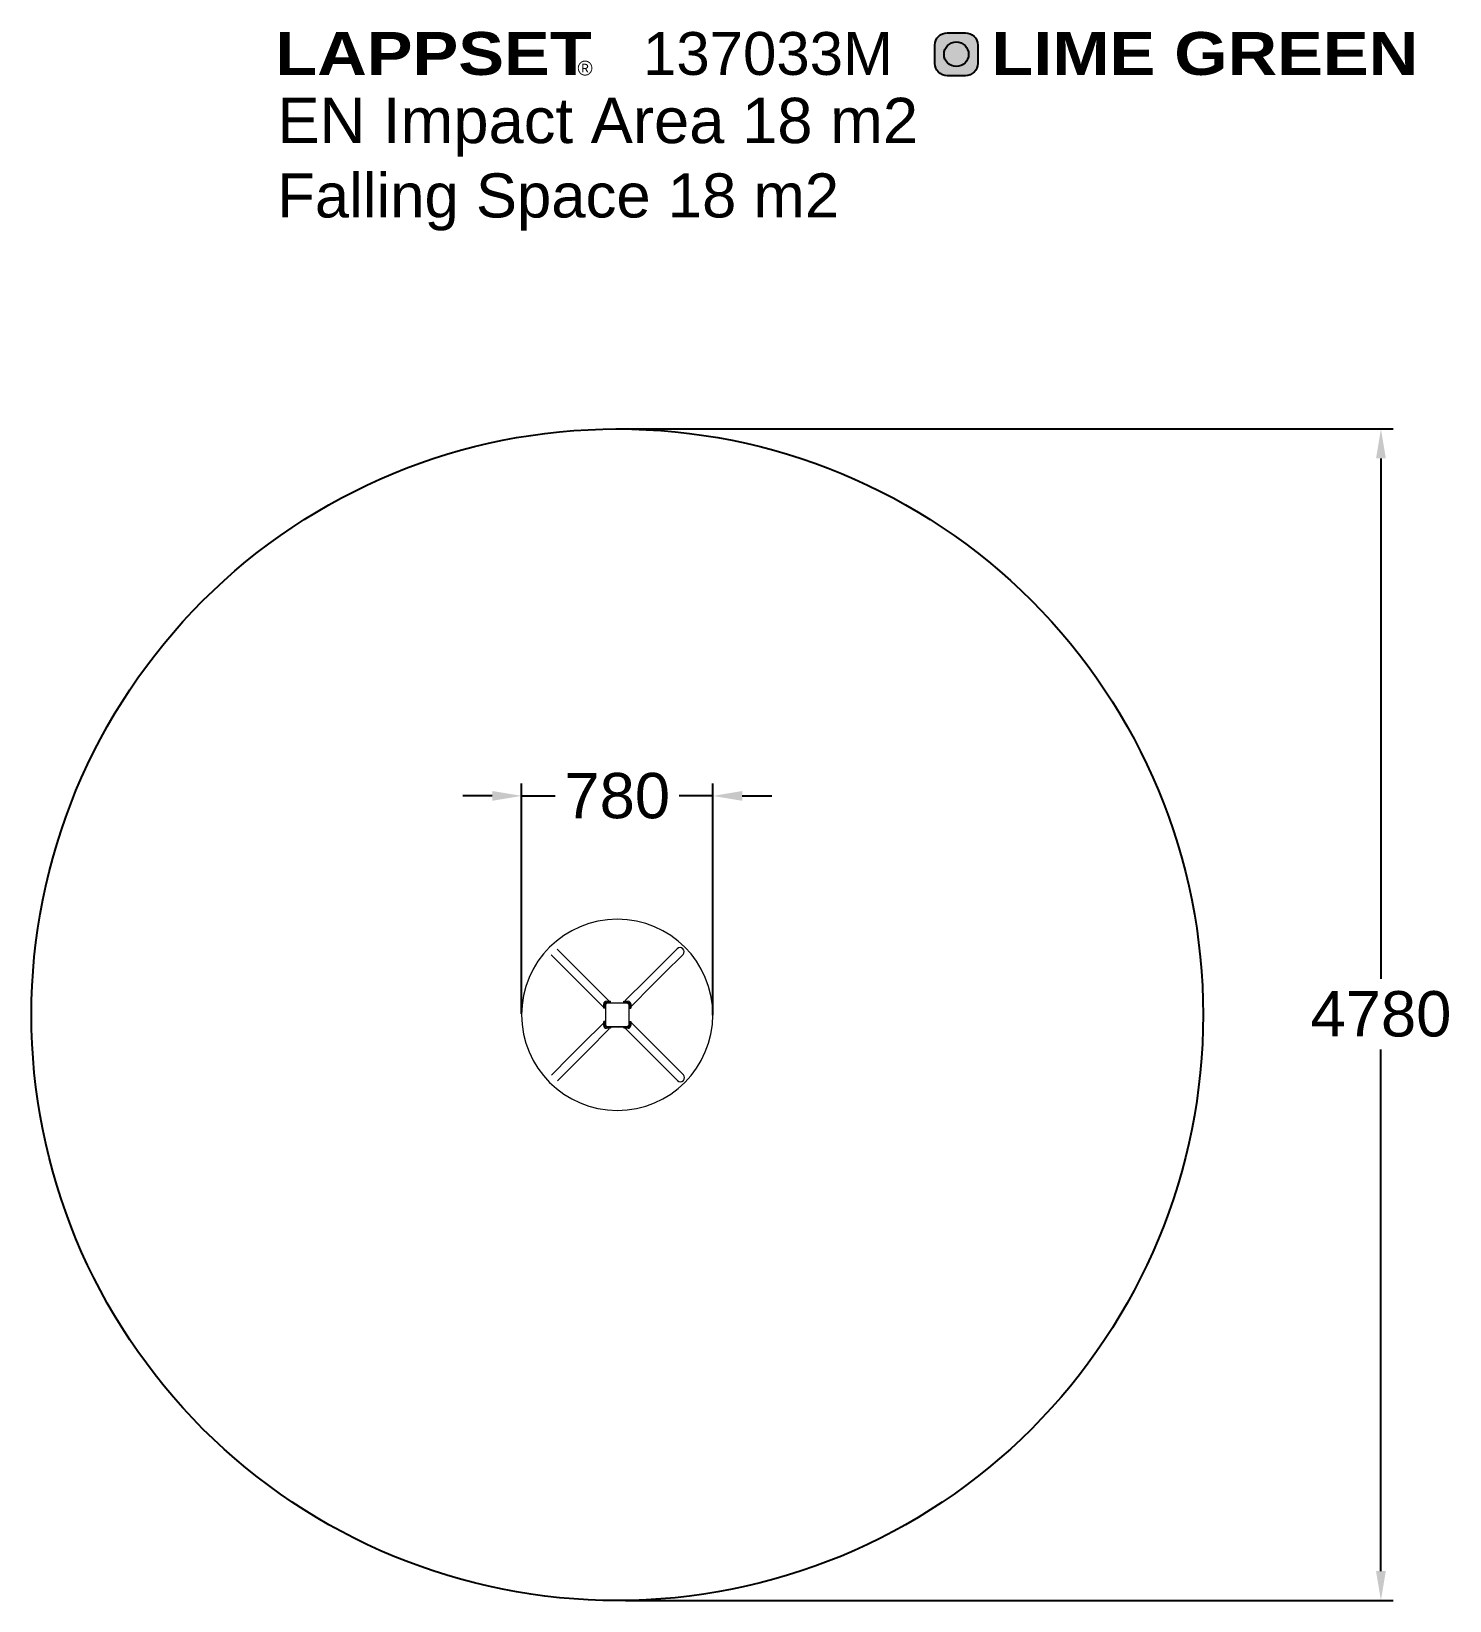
# Model space of a CAD drawing. Extents: x -2391 to 3394, y -2389 to 4013.
import ezdxf

# ---------------------------------------------------------------- set-up
doc = ezdxf.new("R2010")
doc.units = 0
doc.header["$LTSCALE"] = 5
doc.header["$PDMODE"] = 33
doc.header["$PDSIZE"] = 20
doc.layers.get('Defpoints').update_dxf_attribs({"linetype": 'CONTINUOUS'})
for name, color, linetype in [('Lg_area', 4, 'CONTINUOUS'), ('Lg_dim', 7, 'CONTINUOUS'), ('Lg_prod', 40, 'CONTINUOUS'), ('Lg_txt', 4, 'CONTINUOUS'), ('Lime green', 7, 'CONTINUOUS')]:
    doc.layers.add(name, color=color, linetype=linetype)
doc.styles.add('LG1', font='arial.ttf', dxfattribs={"height": 185})
doc.styles.add('LG2', font='ariblk.ttf', dxfattribs={"height": 185})
doc.styles.add('LG3', font='simplex.shx')
doc.styles.get("Standard").update_dxf_attribs({"font": 'SIMPLEX'})
doc.dimstyles.new('LG_DIM', dxfattribs={"dimtxt": 2.5, "dimasz": 2.5, "dimexe": 1.25, "dimexo": 0.625, "dimtad": 1, "dimdec": 4, "dimdsep": 46, "dimlunit": 6, "dimtxsty": 'STANDARD', "dimcen": 2.5, "dimadec": 0, "dimazin": 0, "dimtfac": 1, "dimtdec": 4, "dimtmove": 0, "dimatfit": 3, "dimfxl": 1, "dimtolj": 1, "dimtzin": 0, "dimarcsym": 0})

# ---------------------------------------------------------------- blocks, each defined once
blk = doc.blocks.new('prodnum')
at = {"layer": 'Lg_txt'}
for s, height, style, p in [('LAPPSET', 175, 'LG2', (0, 0)), ('®', 60, 'LG1', (1232.6, -2.3))]:
    blk.add_text(s, height=height, dxfattribs=dict(at, style=style)).set_placement(p)
at = {"layer": 'Lg_txt', "style": 'LG1'}
blk.add_attdef('PRODNUM', (1500, 0), '', height=175, dxfattribs=at)
blk = doc.blocks.new('*D4')
at = {"layer": 'Defpoints', "color": 0, "transparency": 16777216}
for p in [(-7.3, 2390.5), (31.6, -2389.2), (3114.3, -2389.2)]:
    blk.add_point(p, dxfattribs=at)
at = {"layer": 'Lg_dim', "color": 0, "lineweight": -2, "transparency": 16777216}
for p, q in [((-6.3, 2390.5), (3164.3, 2390.5)), ((3114.3, 2270.5), (3114.3, 147.8)), ((3114.3, -2269.2), (3114.3, -141.1)), ((32.6, -2389.2), (3164.3, -2389.2))]:
    blk.add_line(p, q, dxfattribs=at)
at = {"layer": 'Lg_dim', "color": 0, "transparency": 16777216}
for points in [[(3094.3, 2270.5), (3134.3, 2270.5), (3114.3, 2390.5)], [(3094.3, -2269.2), (3134.3, -2269.2), (3114.3, -2389.2)]]:
    blk.add_solid(points, dxfattribs=at)
at = {"layer": 'Lg_dim', "color": 4, "transparency": 16777216, "insert": (3114.3, 3.3), "char_height": 185, "attachment_point": 5, "style": 'LG1'}
blk.add_mtext('\\A1;4780', dxfattribs=at)
blk = doc.blocks.new('*D5')
at = {"layer": 'Defpoints', "color": 0, "transparency": 16777216}
for p in [(388.8, 893.5), (-391.2, 3.2), (388.8, -2.1)]:
    blk.add_point(p, dxfattribs=at)
at = {"layer": 'Lg_dim', "color": 0, "lineweight": -2, "transparency": 16777216}
for p, q in [((-391.2, 4.2), (-391.2, 943.5)), ((388.8, -1.1), (388.8, 943.5)), ((-511.2, 893.5), (-631.2, 893.5)), ((-391.2, 893.5), (-254.5, 893.5)), ((388.8, 893.5), (252.1, 893.5)), ((508.8, 893.5), (628.8, 893.5))]:
    blk.add_line(p, q, dxfattribs=at)
at = {"layer": 'Lg_dim', "color": 0, "transparency": 16777216}
for points in [[(-511.2, 913.5), (-511.2, 873.5), (-391.2, 893.5)], [(508.8, 913.5), (508.8, 873.5), (388.8, 893.5)]]:
    blk.add_solid(points, dxfattribs=at)
at = {"layer": 'Lg_dim', "color": 4, "transparency": 16777216, "insert": (-1.2, 893.5), "char_height": 185, "attachment_point": 5, "style": 'LG1'}
blk.add_mtext('\\A1;780', dxfattribs=at)
blk = doc.blocks.new('137033ML')
at = {"layer": 'Lg_prod', "linetype": 'Continuous', "lineweight": 0}
for p, q in [((-170.4, 192.3), (-246.8, 268.7)), ((166.7, 193.6), (243.4, 270.3)), ((-194.3, 168.4), (-270.7, 244.8)), ((-170.4, 192.3), (-121.5, 143.4)), ((117.8, 144.7), (166.7, 193.6)), ((190.5, 169.8), (267.2, 246.5)), ((-145.4, 119.5), (-194.3, 168.4)), ((-121.5, 143.4), (-35.2, 57.1)), ((117.8, 144.7), (31.5, 58.4)), ((190.5, 169.8), (141.6, 120.9)), ((-145.4, 119.5), (-59.1, 33.2)), ((141.6, 120.9), (55.3, 34.6)), ((-59.1, 33.2), (-56.3, 36)), ((-56.3, 32.7), (-56.3, 44.7)), ((-56.3, 27.7), (-56.3, 32.7)), ((-51.3, 27.7), (-56.3, 27.7)), ((-51.3, 32.7), (-51.3, 44.7)), ((-51.3, 41), (-49.2, 43.1)), ((-51.3, 27.7), (-51.3, 32.7)), ((46.8, 48.5), (-49.2, 48.5)), ((-49.2, 48.5), (-49.2, -47.4)), ((-45.3, 55.7), (-33.3, 55.7)), ((-45.3, 50.7), (-33.3, 50.7)), ((-43.8, 48.5), (-41.6, 50.7)), ((-36.6, 55.7), (-35.2, 57.1)), ((-33.3, 55.7), (-28.3, 55.7)), ((-33.3, 50.7), (-28.3, 50.7)), ((-28.3, 50.7), (-28.3, 55.7)), ((26, 55.7), (31, 55.7)), ((26, 50.7), (26, 55.7)), ((26, 50.7), (31, 50.7)), ((31, 55.7), (43, 55.7)), ((31, 50.7), (43, 50.7)), ((31.5, 58.4), (34.2, 55.7)), ((39.2, 50.7), (41.4, 48.5)), ((46.8, -47.4), (46.8, 48.5)), ((46.8, 43.1), (49, 40.9)), ((49, 44.7), (49, 32.7)), ((49, 32.7), (49, 27.7)), ((49, 27.7), (54, 27.7)), ((54, 44.7), (54, 32.7)), ((54, 35.9), (55.3, 34.6)), ((54, 32.7), (54, 27.7)), ((-144, -119.8), (-57.7, -33.5)), ((-120.2, -143.6), (-33.9, -57.3)), ((-56.4, -34.8), (-57.7, -33.5)), ((-56.4, -31.6), (-56.4, -26.6)), ((-51.4, -26.6), (-56.4, -26.6)), ((-56.4, -43.6), (-56.4, -31.6)), ((-51.4, -31.6), (-51.4, -26.6)), ((-51.4, -43.6), (-51.4, -31.6)), ((-49.2, -42), (-51.4, -39.8)), ((-49.2, -47.4), (46.8, -47.4)), ((-33.4, -49.6), (-45.4, -49.6)), ((-33.4, -54.6), (-45.4, -54.6)), ((-41.6, -49.6), (-43.8, -47.4)), ((-33.9, -57.3), (-36.6, -54.6)), ((-33.7, -47.4), (-33.7, -48.9)), ((-33.7, -48.9), (31.3, -48.9)), ((-28.4, -49.6), (-33.4, -49.6)), ((-28.4, -54.6), (-33.4, -54.6)), ((-28.4, -49.6), (-28.4, -54.6)), ((25.9, -49.6), (25.9, -54.6)), ((30.9, -49.6), (25.9, -49.6)), ((30.9, -54.6), (25.9, -54.6)), ((42.9, -49.6), (30.9, -49.6)), ((42.9, -54.6), (30.9, -54.6)), ((31.3, -47.4), (31.3, -48.9)), ((34.2, -54.6), (32.8, -56)), ((119.1, -142.3), (32.8, -56)), ((41.4, -47.4), (39.2, -49.6)), ((48.9, -39.9), (46.8, -42)), ((48.9, -26.6), (48.9, -31.6)), ((48.9, -26.6), (53.9, -26.6)), ((48.9, -31.6), (48.9, -43.6)), ((53.9, -26.6), (53.9, -31.6)), ((53.9, -31.6), (53.9, -43.6)), ((56.7, -32.1), (53.9, -34.9)), ((143, -118.4), (56.7, -32.1)), ((-192.9, -168.7), (-144, -119.8)), ((143, -118.4), (191.9, -167.3)), ((-192.9, -168.7), (-269.3, -245.1)), ((-120.2, -143.6), (-169.1, -192.5)), ((168, -191.2), (119.1, -142.3)), ((168, -191.2), (244.7, -267.9)), ((191.9, -167.3), (268.6, -244)), ((-169.1, -192.5), (-245.5, -268.9))]:
    blk.add_line(p, q, dxfattribs=at)
for centre, radius, start, end in [((-1.2, 0.6), 390, 90, 270), ((-1.2, 0.6), 390, 270, 90), ((-45.3, 44.7), 11, 90, 180), ((-45.3, 44.7), 6, 90, 180), ((43, 44.7), 11, 0, 90), ((43, 44.7), 6, 0, 90), ((-45.4, -43.6), 11, 180, 270), ((-45.4, -43.6), 6, 180, 270), ((42.9, -43.6), 11, 270, 0), ((42.9, -43.6), 6, 270, 0)]:
    blk.add_arc(centre, radius, start, end, dxfattribs=at)
for centre, major_axis, start_param, end_param in [((255.3, 258.4), (-11.9, 11.9), 4.712389, 6.283185), ((255.3, 258.4), (-11.9, 11.9), 3.141593, 4.712389), ((256.7, -256), (11.9, 11.9), 4.712389, 6.283185), ((256.7, -256), (11.9, 11.9), 3.141593, 4.712389)]:
    blk.add_ellipse(centre, major_axis=major_axis, ratio=0.987688, start_param=start_param, end_param=end_param, dxfattribs=at)
for points, knots in [([(-44.6, 43.9), (-44.6, 43.9), (-44.6, 43.9), (-45.1, 44.5), (-45.7, 45), (-47.3, 46.6), (-48.1, 47.5), (-49, 48.3), (-49.2, 48.5), (-49.2, 48.5)], [-0.054665, -0.054665, -0.054665, -0.054665, 0, 0, 2.886993, 2.886993, 9.76026, 9.76026, 14.748006, 14.748006, 14.748006, 14.748006]), ([(42.2, 43.9), (42.2, 43.9), (42.2, 43.9), (42.7, 44.5), (43.3, 45), (44.9, 46.6), (45.7, 47.5), (46.6, 48.3), (46.8, 48.5), (46.8, 48.5)], [-0.054665, -0.054665, -0.054665, -0.054665, 0, 0, 2.886993, 2.886993, 9.76026, 9.76026, 14.748006, 14.748006, 14.748006, 14.748006]), ([(-49.2, -47.4), (-49.2, -47.4), (-49, -47.2), (-48.1, -46.3), (-47.3, -45.5), (-45.7, -43.9), (-45.1, -43.4), (-44.6, -42.8), (-44.6, -42.8), (-44.6, -42.8)], [20.558259, 20.558259, 20.558259, 20.558259, 24.227592, 24.227592, 29.284044, 29.284044, 31.407917, 31.407917, 31.448132, 31.448132, 31.448132, 31.448132]), ([(42.2, -42.8), (42.2, -42.8), (42.2, -42.8), (42.7, -43.4), (43.3, -43.9), (44.9, -45.5), (45.7, -46.3), (46.6, -47.2), (46.8, -47.4), (46.8, -47.4)], [-0.054665, -0.054665, -0.054665, -0.054665, 0, 0, 2.886993, 2.886993, 9.76026, 9.76026, 14.748006, 14.748006, 14.748006, 14.748006])]:
    blk.add_open_spline(points, degree=3, knots=knots, dxfattribs=at)
blk = doc.blocks.new('Variteemalayerit')
at = {"layer": 'Lime green', "true_color": 0xb1c72c}
h = blk.add_hatch(color=62, dxfattribs=at)
h.dxf.hatch_style = 1
edge = h.paths.add_edge_path()
edge.add_line((2695.1, 136.9), (2695.1, 211.9))
edge.add_arc((2745.1, 211.9), 50, 90, 180, ccw=False)
edge.add_line((2745.1, 261.9), (2820.1, 261.9))
edge.add_arc((2820.1, 211.9), 50, 0, 90, ccw=False)
edge.add_line((2870.1, 211.9), (2870.1, 136.9))
edge.add_arc((2820.1, 136.9), 50, 270, 360, ccw=False)
edge.add_line((2820.1, 86.9), (2745.1, 86.9))
edge.add_arc((2745.1, 136.9), 50, 180, 270, ccw=False)
at = {"layer": 'Lime green'}
h = blk.add_hatch(color=250, dxfattribs=at)
h.dxf.hatch_style = 1
edge = h.paths.add_edge_path()
edge.add_arc((2782.6, 174.4), 50.2, 0, 360)
at = {"layer": 'Lime green', "color": 62, "true_color": 0xb1c72c}
blk.add_lwpolyline([(2695.1, 136.9), (2695.1, 211.9, -0.414214), (2745.1, 261.9), (2820.1, 261.9, -0.414214), (2870.1, 211.9), (2870.1, 136.9, -0.414214), (2820.1, 86.9), (2745.1, 86.9, -0.414214)], format="xyb", close=True, dxfattribs=at)
at = {"layer": 'Lime green', "color": 250}
blk.add_circle((2782.6, 174.4), 50.2, dxfattribs=at)
at = {"layer": 'Lime green', "color": 62, "true_color": 0xb1c72c, "insert": (2925.5, 265), "char_height": 175, "attachment_point": 1, "style": 'LG3'}
blk.add_mtext_dynamic_manual_height_columns('{\\fArial Black|b0|i0|c0|p34;LIME GREEN}', width=3485.885, gutter_width=12.5, heights=[0], dxfattribs=at)

msp = doc.modelspace()

# ---------------------------------------------------------------- linework, layer by layer
at = {"layer": 'Lg_area'}
msp.add_lwpolyline([(-2391.2, 0.6), (-2391.2, 0.6, -0.414214), (-1.2, 2390.6), (-1.2, 2390.6, -0.414214), (2388.8, 0.6), (2388.8, 0.6, -0.414214), (-1.2, -2389.4), (-1.2, -2389.4, -0.414214)], format="xyb", close=True, dxfattribs=at)

# ---------------------------------------------------------------- block references
at = {"layer": 'Lg_dim'}
msp.add_blockref('Variteemalayerit', (-1400.5, 3744.9), dxfattribs=at)
at = {"layer": 'Lg_prod'}
msp.add_blockref('137033ML', (0, 0), dxfattribs=at)
at = {"layer": 'Lg_txt'}
msp.add_blockref('prodnum', (-1395.9, 3834.9), dxfattribs=at).add_auto_attribs({'PRODNUM': '137033M'})

# ---------------------------------------------------------------- texts
at = {"layer": 'Lg_txt', "style": 'LG1'}
for s, height, p in [('EN Impact Area 18 m2', 185, (-1387.7, 3556.6)), ('Falling Space 18 m2 ', 180, (-1388.3, 3253.3))]:
    msp.add_text(s, height=height, dxfattribs=at).set_placement(p)

# ---------------------------------------------------------------- dimensions: what is measured, and where the dimension line sits
at = {"layer": 'Lg_dim'}
dim = msp.add_linear_dim(base=(3114.3, -2389.2), p1=(-7.3, 2390.5), p2=(31.6, -2389.2), angle=90, dimstyle='LG_DIM', override={"dimtxt": 185, "dimasz": 120, "dimexe": 50, "dimexo": 1, "dimgap": 50, "dimtad": 0, "dimtih": 1, "dimtoh": 1, "dimdec": 0, "dimrnd": 10, "dimlunit": 2, "dimtxsty": 'LG1', "dimclrt": 4, "dimadec": 4, "dimtdec": 0}, dxfattribs=at)
dim.commit()
dim.dimension.update_dxf_attribs({"geometry": '*D4', "text_midpoint": (3114.3, 3.3), "dimtype": 160})
dim = msp.add_linear_dim(base=(388.8, 893.5), p1=(-391.2, 3.2), p2=(388.8, -2.1), dimstyle='LG_DIM', override={"dimtxt": 185, "dimasz": 120, "dimexe": 50, "dimexo": 1, "dimgap": 50, "dimtad": 0, "dimtih": 1, "dimtoh": 1, "dimdec": 0, "dimrnd": 10, "dimlunit": 2, "dimtxsty": 'LG1', "dimclrt": 4, "dimadec": 4, "dimtdec": 0}, dxfattribs=at)
dim.commit()
dim.dimension.update_dxf_attribs({"geometry": '*D5', "text_midpoint": (-1.2, 893.5)})

doc.saveas('drawing.dxf')
